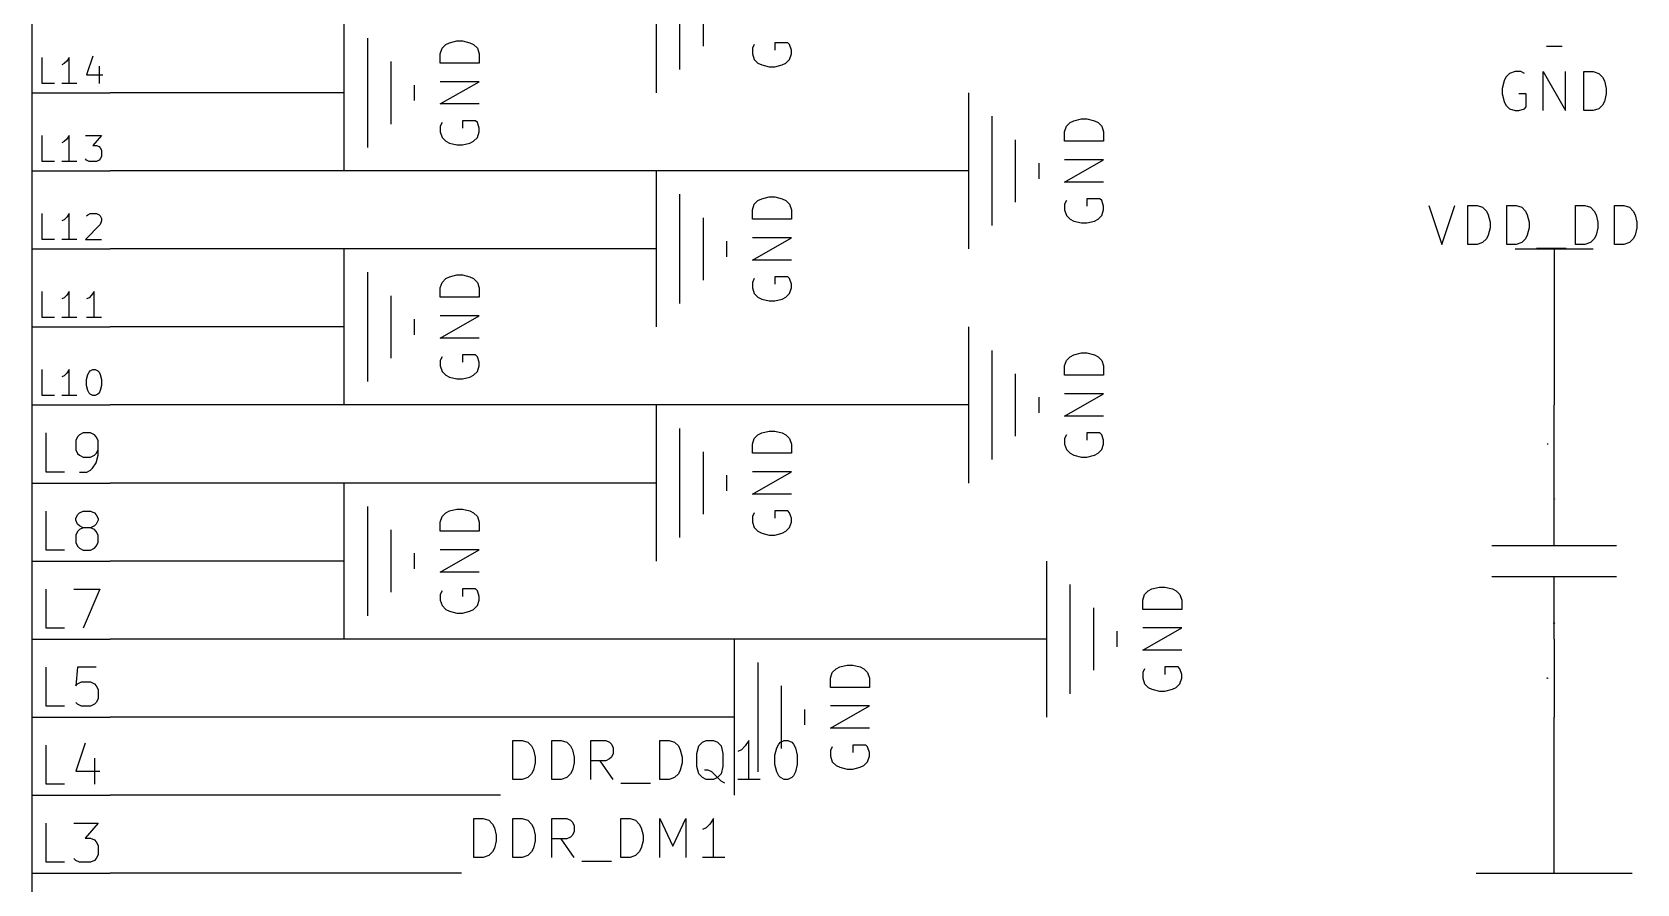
# Model space of a CAD drawing. Header units: millimetres. Extents: x 6 to 290, y -200 to -4.
# Drawn here: x 185.4 to 237.6, y -60 to -32.3 of the extents above; entities that cross this region are included whole.
import ezdxf

# ---------------------------------------------------------------- set-up
doc = ezdxf.new("R2010")
doc.units = ezdxf.units.MM
for name, color, linetype in [('GREENSIXTYFIVE', 129, 'CONTINUOUS'), ('LIGHTGREEN', 92, 'CONTINUOUS'), ('LIGHTRED', 12, 'CONTINUOUS'), ('RED', 14, 'CONTINUOUS'), ('REDSIX', 19, 'CONTINUOUS')]:
    doc.layers.add(name, color=color, linetype=linetype)

msp = doc.modelspace()

# ---------------------------------------------------------------- linework, layer by layer
at = {"layer": 'GREENSIXTYFIVE', "linetype": 'CONTINUOUS'}
for p, q in [((198.6992, -33.0198), (198.7597, -32.8384)), ((198.6992, -33.0198), (198.7597, -32.8384)), ((198.7597, -32.8384), (198.8807, -32.7174)), ((198.7597, -32.8384), (198.8807, -32.7174)), ((198.8807, -32.7174), (199.0016, -32.6569)), ((198.8807, -32.7174), (199.0016, -32.6569)), ((199.0016, -32.6569), (199.2435, -32.5965)), ((199.0016, -32.6569), (199.2435, -32.5965)), ((199.2435, -32.5965), (199.4249, -32.5965)), ((199.2435, -32.5965), (199.4249, -32.5965)), ((199.4249, -32.5965), (199.6668, -32.6569)), ((199.4249, -32.5965), (199.6668, -32.6569)), ((199.6668, -32.6569), (199.7878, -32.7174)), ((199.6668, -32.6569), (199.7878, -32.7174)), ((199.7878, -32.7174), (199.9088, -32.8384)), ((199.7878, -32.7174), (199.9088, -32.8384)), ((199.9088, -32.8384), (199.9692, -33.0198)), ((199.9088, -32.8384), (199.9692, -33.0198)), ((208.9197, -32.7174), (208.8592, -32.8384)), ((208.8592, -32.8384), (208.8592, -33.0198)), ((210.0083, -32.657), (209.5849, -32.657)), ((209.5849, -32.657), (209.5849, -32.8989)), ((210.0688, -32.7174), (210.0083, -32.657)), ((210.1292, -32.8989), (210.0688, -32.7174)), ((210.1292, -33.0198), (210.1292, -32.8989)), ((198.6992, -33.3222), (198.6992, -33.0198)), ((198.6992, -33.3222), (198.6992, -33.0198)), ((199.9692, -33.3222), (198.6992, -33.3222)), ((199.9692, -33.3222), (198.6992, -33.3222)), ((199.9692, -33.0198), (199.9692, -33.3222)), ((199.9692, -33.0198), (199.9692, -33.3222)), ((208.8592, -33.0198), (208.9197, -33.2012)), ((208.9197, -33.2012), (209.0407, -33.3222)), ((209.0407, -33.3222), (209.1616, -33.3827)), ((209.1616, -33.3827), (209.4035, -33.4431)), ((209.5849, -33.4431), (209.8268, -33.3827)), ((209.8268, -33.3827), (209.9478, -33.3222)), ((209.9478, -33.3222), (210.0688, -33.2012)), ((210.0688, -33.2012), (210.1292, -33.0198)), ((198.6992, -34.6527), (199.9692, -33.927)), ((199.9692, -33.927), (198.6992, -33.927)), ((198.6992, -34.6527), (199.9692, -33.927)), ((199.9692, -33.927), (198.6992, -33.927)), ((209.4035, -33.4431), (209.5849, -33.4431)), ((233.3171, -33.9016), (233.2567, -34.1435)), ((233.3171, -33.9016), (233.2567, -34.1435)), ((233.3776, -33.7807), (233.3171, -33.9016)), ((233.3776, -33.7807), (233.3171, -33.9016)), ((233.4986, -33.6597), (233.3776, -33.7807)), ((233.4986, -33.6597), (233.3776, -33.7807)), ((233.68, -33.5992), (233.4986, -33.6597)), ((233.68, -33.5992), (233.4986, -33.6597)), ((233.8614, -33.5992), (233.68, -33.5992)), ((233.8614, -33.5992), (233.68, -33.5992)), ((233.9824, -33.6597), (233.8614, -33.5992)), ((233.9824, -33.6597), (233.8614, -33.5992)), ((234.5871, -34.8692), (234.5871, -33.5992)), ((234.5871, -33.5992), (235.3128, -34.8692)), ((234.5871, -34.8692), (234.5871, -33.5992)), ((234.5871, -33.5992), (235.3128, -34.8692)), ((235.3128, -34.8692), (235.3128, -33.5992)), ((235.3128, -34.8692), (235.3128, -33.5992)), ((235.9176, -34.8692), (235.9176, -33.5992)), ((235.9176, -33.5992), (236.22, -33.5992)), ((235.9176, -34.8692), (235.9176, -33.5992)), ((235.9176, -33.5992), (236.22, -33.5992)), ((236.22, -33.5992), (236.4014, -33.6597)), ((236.22, -33.5992), (236.4014, -33.6597)), ((236.4014, -33.6597), (236.5224, -33.7807)), ((236.4014, -33.6597), (236.5224, -33.7807)), ((236.5224, -33.7807), (236.5829, -33.9016)), ((236.5224, -33.7807), (236.5829, -33.9016)), ((236.5829, -33.9016), (236.6433, -34.1435)), ((236.5829, -33.9016), (236.6433, -34.1435)), ((233.2567, -34.1435), (233.2567, -34.3249)), ((233.2567, -34.1435), (233.2567, -34.3249)), ((233.2567, -34.3249), (233.3171, -34.5668)), ((233.2567, -34.3249), (233.3171, -34.5668)), ((234.0428, -34.3249), (233.8009, -34.3249)), ((234.0428, -34.3249), (233.8009, -34.3249)), ((234.0428, -34.7483), (234.0428, -34.3249)), ((234.0428, -34.7483), (234.0428, -34.3249)), ((236.6433, -34.3249), (236.5829, -34.5668)), ((236.6433, -34.3249), (236.5829, -34.5668)), ((236.6433, -34.1435), (236.6433, -34.3249)), ((236.6433, -34.1435), (236.6433, -34.3249)), ((199.9692, -34.6527), (198.6992, -34.6527)), ((199.9692, -34.6527), (198.6992, -34.6527)), ((233.3171, -34.5668), (233.3776, -34.6878)), ((233.3171, -34.5668), (233.3776, -34.6878)), ((233.3776, -34.6878), (233.4986, -34.8088)), ((233.3776, -34.6878), (233.4986, -34.8088)), ((233.4986, -34.8088), (233.68, -34.8692)), ((233.4986, -34.8088), (233.68, -34.8692)), ((233.68, -34.8692), (233.8009, -34.8692)), ((233.68, -34.8692), (233.8009, -34.8692)), ((233.8009, -34.8692), (233.9824, -34.8088)), ((233.8009, -34.8692), (233.9824, -34.8088)), ((233.9824, -34.8088), (234.0428, -34.7483)), ((233.9824, -34.8088), (234.0428, -34.7483)), ((236.22, -34.8692), (235.9176, -34.8692)), ((236.22, -34.8692), (235.9176, -34.8692)), ((236.4014, -34.8088), (236.22, -34.8692)), ((236.4014, -34.8088), (236.22, -34.8692)), ((236.5224, -34.6878), (236.4014, -34.8088)), ((236.5224, -34.6878), (236.4014, -34.8088)), ((236.5829, -34.5668), (236.5224, -34.6878)), ((236.5829, -34.5668), (236.5224, -34.6878)), ((198.7597, -35.2574), (198.6992, -35.3784)), ((198.7597, -35.2574), (198.6992, -35.3784)), ((198.6992, -35.3784), (198.6992, -35.5598)), ((198.6992, -35.3784), (198.6992, -35.5598)), ((199.8483, -35.197), (199.4249, -35.197)), ((199.4249, -35.197), (199.4249, -35.4389)), ((199.8483, -35.197), (199.4249, -35.197)), ((199.4249, -35.197), (199.4249, -35.4389)), ((199.9088, -35.2574), (199.8483, -35.197)), ((199.9088, -35.2574), (199.8483, -35.197)), ((199.9692, -35.4389), (199.9088, -35.2574)), ((199.9692, -35.4389), (199.9088, -35.2574)), ((199.9692, -35.5598), (199.9692, -35.4389)), ((199.9692, -35.5598), (199.9692, -35.4389)), ((219.0192, -35.5598), (219.0797, -35.3784)), ((219.0797, -35.3784), (219.2007, -35.2574)), ((219.2007, -35.2574), (219.3216, -35.1969)), ((219.3216, -35.1969), (219.5635, -35.1365)), ((219.5635, -35.1365), (219.7449, -35.1365)), ((219.7449, -35.1365), (219.9868, -35.1969)), ((219.9868, -35.1969), (220.1078, -35.2574)), ((220.1078, -35.2574), (220.2288, -35.3784)), ((220.2288, -35.3784), (220.2892, -35.5598)), ((198.6992, -35.5598), (198.7597, -35.7412)), ((198.6992, -35.5598), (198.7597, -35.7412)), ((198.7597, -35.7412), (198.8807, -35.8622)), ((198.7597, -35.7412), (198.8807, -35.8622)), ((198.8807, -35.8622), (199.0016, -35.9227)), ((198.8807, -35.8622), (199.0016, -35.9227)), ((199.0016, -35.9227), (199.2435, -35.9831)), ((199.0016, -35.9227), (199.2435, -35.9831)), ((199.2435, -35.9831), (199.4249, -35.9831)), ((199.2435, -35.9831), (199.4249, -35.9831)), ((199.4249, -35.9831), (199.6668, -35.9227)), ((199.4249, -35.9831), (199.6668, -35.9227)), ((199.6668, -35.9227), (199.7878, -35.8622)), ((199.6668, -35.9227), (199.7878, -35.8622)), ((199.7878, -35.8622), (199.9088, -35.7412)), ((199.7878, -35.8622), (199.9088, -35.7412)), ((199.9088, -35.7412), (199.9692, -35.5598)), ((199.9088, -35.7412), (199.9692, -35.5598)), ((219.0192, -35.8622), (219.0192, -35.5598)), ((220.2892, -35.8622), (219.0192, -35.8622)), ((220.2892, -35.5598), (220.2892, -35.8622)), ((219.0192, -37.1927), (220.2892, -36.467)), ((220.2892, -36.467), (219.0192, -36.467)), ((220.2892, -37.1927), (219.0192, -37.1927)), ((208.8592, -38.0998), (208.9197, -37.9184)), ((208.8592, -38.4022), (208.8592, -38.0998)), ((208.9197, -37.9184), (209.0407, -37.7974)), ((209.0407, -37.7974), (209.1616, -37.7369)), ((209.1616, -37.7369), (209.4035, -37.6765)), ((209.4035, -37.6765), (209.5849, -37.6765)), ((209.5849, -37.6765), (209.8268, -37.7369)), ((209.8268, -37.7369), (209.9478, -37.7974)), ((209.9478, -37.7974), (210.0688, -37.9184)), ((210.0688, -37.9184), (210.1292, -38.0998)), ((210.1292, -38.0998), (210.1292, -38.4022)), ((219.0797, -37.7974), (219.0192, -37.9184)), ((219.0192, -37.9184), (219.0192, -38.0998)), ((219.0192, -38.0998), (219.0797, -38.2812)), ((220.1683, -37.737), (219.7449, -37.737)), ((219.7449, -37.737), (219.7449, -37.9789)), ((220.2288, -37.7974), (220.1683, -37.737)), ((220.2892, -37.9789), (220.2288, -37.7974)), ((220.2288, -38.2812), (220.2892, -38.0998)), ((220.2892, -38.0998), (220.2892, -37.9789)), ((230.8678, -37.9544), (231.2911, -39.2244)), ((231.2911, -39.2244), (231.7145, -37.9544)), ((232.1378, -39.2244), (232.1378, -37.9544)), ((232.1378, -37.9544), (232.4402, -37.9544)), ((232.4402, -37.9544), (232.6216, -38.0149)), ((232.6216, -38.0149), (232.7426, -38.1359)), ((233.4078, -39.2244), (233.4078, -37.9544)), ((233.4078, -37.9544), (233.7102, -37.9544)), ((233.7102, -37.9544), (233.8916, -38.0149)), ((233.8916, -38.0149), (234.0126, -38.1359)), ((235.6454, -39.2244), (235.6454, -37.9544)), ((235.6454, -37.9544), (235.9478, -37.9544)), ((235.9478, -37.9544), (236.1292, -38.0149)), ((236.1292, -38.0149), (236.2502, -38.1359)), ((236.9154, -39.2244), (236.9154, -37.9544)), ((236.9154, -37.9544), (237.2178, -37.9544)), ((237.2178, -37.9544), (237.3992, -38.0149)), ((237.3992, -38.0149), (237.5202, -38.1359)), ((210.1292, -38.4022), (208.8592, -38.4022)), ((219.0797, -38.2812), (219.2007, -38.4022)), ((219.2007, -38.4022), (219.3216, -38.4627)), ((219.3216, -38.4627), (219.5635, -38.5231)), ((219.5635, -38.5231), (219.7449, -38.5231)), ((219.7449, -38.5231), (219.9868, -38.4627)), ((219.9868, -38.4627), (220.1078, -38.4022)), ((220.1078, -38.4022), (220.2288, -38.2812)), ((232.7426, -38.1359), (232.8031, -38.2568)), ((232.8031, -38.2568), (232.8635, -38.4987)), ((232.8635, -38.4987), (232.8635, -38.6801)), ((234.0126, -38.1359), (234.0731, -38.2568)), ((234.0731, -38.2568), (234.1335, -38.4987)), ((234.1335, -38.4987), (234.1335, -38.6801)), ((236.2502, -38.1359), (236.3107, -38.2568)), ((236.3107, -38.2568), (236.3711, -38.4987)), ((236.3711, -38.4987), (236.3711, -38.6801)), ((237.5202, -38.1359), (237.5807, -38.2568)), ((237.5807, -38.2568), (237.6411, -38.4987)), ((237.6411, -38.4987), (237.6411, -38.6801)), ((208.8592, -39.7327), (210.1292, -39.007)), ((210.1292, -39.007), (208.8592, -39.007)), ((232.6216, -39.164), (232.4402, -39.2244)), ((232.7426, -39.043), (232.6216, -39.164)), ((232.8031, -38.922), (232.7426, -39.043)), ((232.8635, -38.6801), (232.8031, -38.922)), ((233.8916, -39.164), (233.7102, -39.2244)), ((234.0126, -39.043), (233.8916, -39.164)), ((234.0731, -38.922), (234.0126, -39.043)), ((234.1335, -38.6801), (234.0731, -38.922)), ((236.1292, -39.164), (235.9478, -39.2244)), ((236.2502, -39.043), (236.1292, -39.164)), ((236.3107, -38.922), (236.2502, -39.043)), ((236.3711, -38.6801), (236.3107, -38.922)), ((237.3992, -39.164), (237.2178, -39.2244)), ((237.5202, -39.043), (237.3992, -39.164)), ((237.5807, -38.922), (237.5202, -39.043)), ((237.6411, -38.6801), (237.5807, -38.922)), ((232.4402, -39.2244), (232.1378, -39.2244)), ((233.7102, -39.2244), (233.4078, -39.2244)), ((234.3755, -39.3454), (235.3431, -39.3454)), ((235.9478, -39.2244), (235.6454, -39.2244)), ((237.2178, -39.2244), (236.9154, -39.2244)), ((210.1292, -39.7327), (208.8592, -39.7327)), ((198.6992, -40.6398), (198.7597, -40.4584)), ((198.6992, -40.9422), (198.6992, -40.6398)), ((198.7597, -40.4584), (198.8807, -40.3374)), ((198.8807, -40.3374), (199.0016, -40.2769)), ((199.0016, -40.2769), (199.2435, -40.2165)), ((199.2435, -40.2165), (199.4249, -40.2165)), ((199.4249, -40.2165), (199.6668, -40.2769)), ((199.6668, -40.2769), (199.7878, -40.3374)), ((199.7878, -40.3374), (199.9088, -40.4584)), ((199.9088, -40.4584), (199.9692, -40.6398)), ((199.9692, -40.6398), (199.9692, -40.9422)), ((208.9197, -40.3374), (208.8592, -40.4584)), ((208.8592, -40.4584), (208.8592, -40.6398)), ((208.8592, -40.6398), (208.9197, -40.8212)), ((210.0083, -40.277), (209.5849, -40.277)), ((209.5849, -40.277), (209.5849, -40.5189)), ((210.0688, -40.3374), (210.0083, -40.277)), ((210.1292, -40.5189), (210.0688, -40.3374)), ((210.0688, -40.8212), (210.1292, -40.6398)), ((210.1292, -40.6398), (210.1292, -40.5189)), ((199.9692, -40.9422), (198.6992, -40.9422)), ((208.9197, -40.8212), (209.0407, -40.9422)), ((209.0407, -40.9422), (209.1616, -41.0027)), ((209.1616, -41.0027), (209.4035, -41.0631)), ((209.4035, -41.0631), (209.5849, -41.0631)), ((209.5849, -41.0631), (209.8268, -41.0027)), ((209.8268, -41.0027), (209.9478, -40.9422)), ((209.9478, -40.9422), (210.0688, -40.8212)), ((198.6992, -42.2727), (199.9692, -41.547)), ((199.9692, -41.547), (198.6992, -41.547)), ((199.9692, -42.2727), (198.6992, -42.2727)), ((199.8483, -42.817), (199.4249, -42.817)), ((199.4249, -42.817), (199.4249, -43.0589)), ((199.9088, -42.8774), (199.8483, -42.817)), ((219.2007, -42.8774), (219.3216, -42.8169)), ((219.3216, -42.8169), (219.5635, -42.7565)), ((219.5635, -42.7565), (219.7449, -42.7565)), ((219.7449, -42.7565), (219.9868, -42.8169)), ((219.9868, -42.8169), (220.1078, -42.8774)), ((198.7597, -42.8774), (198.6992, -42.9984)), ((198.6992, -42.9984), (198.6992, -43.1798)), ((198.6992, -43.1798), (198.7597, -43.3612)), ((199.9692, -43.0589), (199.9088, -42.8774)), ((199.9088, -43.3612), (199.9692, -43.1798)), ((199.9692, -43.1798), (199.9692, -43.0589)), ((219.0192, -43.1798), (219.0797, -42.9984)), ((219.0192, -43.4822), (219.0192, -43.1798)), ((219.0797, -42.9984), (219.2007, -42.8774)), ((220.1078, -42.8774), (220.2288, -42.9984)), ((220.2288, -42.9984), (220.2892, -43.1798)), ((220.2892, -43.1798), (220.2892, -43.4822)), ((198.7597, -43.3612), (198.8807, -43.4822)), ((198.8807, -43.4822), (199.0016, -43.5427)), ((199.0016, -43.5427), (199.2435, -43.6031)), ((199.2435, -43.6031), (199.4249, -43.6031)), ((199.4249, -43.6031), (199.6668, -43.5427)), ((199.6668, -43.5427), (199.7878, -43.4822)), ((199.7878, -43.4822), (199.9088, -43.3612)), ((220.2892, -43.4822), (219.0192, -43.4822)), ((219.0192, -44.8127), (220.2892, -44.087)), ((220.2892, -44.087), (219.0192, -44.087)), ((220.2892, -44.8127), (219.0192, -44.8127)), ((208.9197, -45.5384), (209.0407, -45.4174)), ((209.0407, -45.4174), (209.1616, -45.3569)), ((209.1616, -45.3569), (209.4035, -45.2965)), ((209.4035, -45.2965), (209.5849, -45.2965)), ((209.5849, -45.2965), (209.8268, -45.3569)), ((209.8268, -45.3569), (209.9478, -45.4174)), ((209.9478, -45.4174), (210.0688, -45.5384)), ((219.0797, -45.4174), (219.0192, -45.5384)), ((220.1683, -45.357), (219.7449, -45.357)), ((219.7449, -45.357), (219.7449, -45.5989)), ((220.2288, -45.4174), (220.1683, -45.357)), ((220.2892, -45.5989), (220.2288, -45.4174)), ((208.8592, -45.7198), (208.9197, -45.5384)), ((208.8592, -46.0222), (208.8592, -45.7198)), ((210.0688, -45.5384), (210.1292, -45.7198)), ((210.1292, -45.7198), (210.1292, -46.0222)), ((219.0192, -45.5384), (219.0192, -45.7198)), ((219.0192, -45.7198), (219.0797, -45.9012)), ((219.0797, -45.9012), (219.2007, -46.0222)), ((220.1078, -46.0222), (220.2288, -45.9012)), ((220.2288, -45.9012), (220.2892, -45.7198)), ((220.2892, -45.7198), (220.2892, -45.5989)), ((210.1292, -46.0222), (208.8592, -46.0222)), ((219.2007, -46.0222), (219.3216, -46.0827)), ((219.3216, -46.0827), (219.5635, -46.1431)), ((219.5635, -46.1431), (219.7449, -46.1431)), ((219.7449, -46.1431), (219.9868, -46.0827)), ((219.9868, -46.0827), (220.1078, -46.0222)), ((208.8592, -47.3527), (210.1292, -46.627)), ((210.1292, -46.627), (208.8592, -46.627)), ((210.1292, -47.3527), (208.8592, -47.3527)), ((234.9618, -47.5101), (234.9364, -47.5101)), ((234.9364, -47.5101), (234.94, -47.5125)), ((234.9618, -47.5101), (234.9364, -47.5101)), ((234.9364, -47.5101), (234.94, -47.5125)), ((234.94, -47.5125), (234.9424, -47.5149)), ((234.94, -47.5125), (234.9424, -47.5149)), ((234.9424, -47.5149), (234.9436, -47.5173)), ((234.9424, -47.5149), (234.9436, -47.5173)), ((234.9618, -47.5028), (234.9618, -47.5173)), ((234.9618, -47.5028), (234.9618, -47.5173)), ((198.7597, -48.0784), (198.8807, -47.9574)), ((198.8807, -47.9574), (199.0016, -47.8969)), ((199.0016, -47.8969), (199.2435, -47.8365)), ((199.2435, -47.8365), (199.4249, -47.8365)), ((199.4249, -47.8365), (199.6668, -47.8969)), ((199.6668, -47.8969), (199.7878, -47.9574)), ((199.7878, -47.9574), (199.9088, -48.0784)), ((208.9197, -47.9574), (208.8592, -48.0784)), ((210.0083, -47.897), (209.5849, -47.897)), ((209.5849, -47.897), (209.5849, -48.1389)), ((210.0688, -47.9574), (210.0083, -47.897)), ((210.1292, -48.1389), (210.0688, -47.9574)), ((198.6992, -48.2598), (198.7597, -48.0784)), ((198.6992, -48.5622), (198.6992, -48.2598)), ((199.9692, -48.5622), (198.6992, -48.5622)), ((199.9088, -48.0784), (199.9692, -48.2598)), ((199.9692, -48.2598), (199.9692, -48.5622)), ((208.8592, -48.0784), (208.8592, -48.2598)), ((208.8592, -48.2598), (208.9197, -48.4412)), ((208.9197, -48.4412), (209.0407, -48.5622)), ((209.0407, -48.5622), (209.1616, -48.6227)), ((209.8268, -48.6227), (209.9478, -48.5622)), ((209.9478, -48.5622), (210.0688, -48.4412)), ((210.0688, -48.4412), (210.1292, -48.2598)), ((210.1292, -48.2598), (210.1292, -48.1389)), ((209.1616, -48.6227), (209.4035, -48.6831)), ((209.4035, -48.6831), (209.5849, -48.6831)), ((209.5849, -48.6831), (209.8268, -48.6227)), ((198.6992, -49.8927), (199.9692, -49.167)), ((199.9692, -49.167), (198.6992, -49.167)), ((199.9692, -49.8927), (198.6992, -49.8927)), ((198.7597, -50.4974), (198.6992, -50.6184)), ((198.6992, -50.6184), (198.6992, -50.7998)), ((199.8483, -50.437), (199.4249, -50.437)), ((199.4249, -50.437), (199.4249, -50.6789)), ((199.9088, -50.4974), (199.8483, -50.437)), ((199.9692, -50.6789), (199.9088, -50.4974)), ((221.5592, -50.7998), (221.6197, -50.6184)), ((221.6197, -50.6184), (221.7407, -50.4974)), ((221.7407, -50.4974), (221.8616, -50.4369)), ((221.8616, -50.4369), (222.1035, -50.3765)), ((222.1035, -50.3765), (222.2849, -50.3765)), ((222.2849, -50.3765), (222.5268, -50.4369)), ((222.5268, -50.4369), (222.6478, -50.4974)), ((222.6478, -50.4974), (222.7688, -50.6184)), ((222.7688, -50.6184), (222.8292, -50.7998)), ((198.6992, -50.7998), (198.7597, -50.9812)), ((198.7597, -50.9812), (198.8807, -51.1022)), ((198.8807, -51.1022), (199.0016, -51.1627)), ((199.0016, -51.1627), (199.2435, -51.2231)), ((199.4249, -51.2231), (199.6668, -51.1627)), ((199.6668, -51.1627), (199.7878, -51.1022)), ((199.7878, -51.1022), (199.9088, -50.9812)), ((199.9088, -50.9812), (199.9692, -50.7998)), ((199.9692, -50.7998), (199.9692, -50.6789)), ((221.5592, -51.1022), (221.5592, -50.7998)), ((222.8292, -51.1022), (221.5592, -51.1022)), ((222.8292, -50.7998), (222.8292, -51.1022)), ((199.2435, -51.2231), (199.4249, -51.2231)), ((234.9364, -51.5474), (234.9376, -51.545)), ((234.9364, -51.5474), (234.9376, -51.545)), ((234.9364, -51.5535), (234.9364, -51.5474)), ((234.9364, -51.5535), (234.9364, -51.5474)), ((234.9376, -51.5559), (234.9364, -51.5535)), ((234.9376, -51.5559), (234.9364, -51.5535)), ((234.9376, -51.545), (234.9388, -51.5438)), ((234.9376, -51.545), (234.9388, -51.5438)), ((234.9388, -51.5571), (234.9376, -51.5559)), ((234.9388, -51.5571), (234.9376, -51.5559)), ((234.9388, -51.5438), (234.9412, -51.5426)), ((234.9388, -51.5438), (234.9412, -51.5426)), ((234.9412, -51.5426), (234.9436, -51.5426)), ((234.9412, -51.5426), (234.9436, -51.5426)), ((234.9436, -51.5426), (234.9472, -51.5438)), ((234.9436, -51.5426), (234.9472, -51.5438)), ((234.9472, -51.5438), (234.9618, -51.5583)), ((234.9472, -51.5438), (234.9618, -51.5583)), ((234.9618, -51.5583), (234.9618, -51.5426)), ((234.9618, -51.5583), (234.9618, -51.5426)), ((221.5592, -52.4327), (222.8292, -51.707)), ((222.8292, -51.707), (221.5592, -51.707)), ((222.8292, -52.4327), (221.5592, -52.4327)), ((211.3992, -53.3398), (211.4597, -53.1584)), ((211.4597, -53.1584), (211.5807, -53.0374)), ((211.5807, -53.0374), (211.7016, -52.9769)), ((211.7016, -52.9769), (211.9435, -52.9165)), ((211.9435, -52.9165), (212.1249, -52.9165)), ((212.1249, -52.9165), (212.3668, -52.9769)), ((212.3668, -52.9769), (212.4878, -53.0374)), ((212.4878, -53.0374), (212.6088, -53.1584)), ((212.6088, -53.1584), (212.6692, -53.3398)), ((221.6197, -53.0374), (221.5592, -53.1584)), ((221.5592, -53.1584), (221.5592, -53.3398)), ((222.7083, -52.977), (222.2849, -52.977)), ((222.2849, -52.977), (222.2849, -53.2189)), ((222.7688, -53.0374), (222.7083, -52.977)), ((222.8292, -53.2189), (222.7688, -53.0374)), ((222.8292, -53.3398), (222.8292, -53.2189)), ((211.3992, -53.6422), (211.3992, -53.3398)), ((212.6692, -53.6422), (211.3992, -53.6422)), ((212.6692, -53.3398), (212.6692, -53.6422)), ((221.5592, -53.3398), (221.6197, -53.5212)), ((221.6197, -53.5212), (221.7407, -53.6422)), ((221.7407, -53.6422), (221.8616, -53.7027)), ((221.8616, -53.7027), (222.1035, -53.7631)), ((222.1035, -53.7631), (222.2849, -53.7631)), ((222.2849, -53.7631), (222.5268, -53.7027)), ((222.5268, -53.7027), (222.6478, -53.6422)), ((222.6478, -53.6422), (222.7688, -53.5212)), ((222.7688, -53.5212), (222.8292, -53.3398)), ((211.3992, -54.9727), (212.6692, -54.247)), ((212.6692, -54.247), (211.3992, -54.247)), ((212.6692, -54.9727), (211.3992, -54.9727)), ((211.4597, -55.5774), (211.3992, -55.6984)), ((211.3992, -55.6984), (211.3992, -55.8798)), ((212.5483, -55.517), (212.1249, -55.517)), ((212.1249, -55.517), (212.1249, -55.7589)), ((212.6088, -55.5774), (212.5483, -55.517)), ((212.6692, -55.7589), (212.6088, -55.5774)), ((212.6692, -55.8798), (212.6692, -55.7589)), ((211.3992, -55.8798), (211.4597, -56.0612)), ((211.4597, -56.0612), (211.5807, -56.1822)), ((211.5807, -56.1822), (211.7016, -56.2427)), ((211.7016, -56.2427), (211.9435, -56.3031)), ((211.9435, -56.3031), (212.1249, -56.3031)), ((212.1249, -56.3031), (212.3668, -56.2427)), ((212.3668, -56.2427), (212.4878, -56.1822)), ((212.4878, -56.1822), (212.6088, -56.0612)), ((212.6088, -56.0612), (212.6692, -55.8798))]:
    msp.add_line(p, q, dxfattribs=at)
at = {"layer": 'LIGHTGREEN', "linetype": 'CONTINUOUS'}
for p, q in [((193.04, -34.29), (187.96, -34.29)), ((213.36, -36.83), (187.96, -36.83)), ((203.2, -39.37), (187.96, -39.37)), ((193.04, -41.91), (187.96, -41.91)), ((234.95, -41.91), (234.95, -44.45)), ((213.36, -44.45), (187.96, -44.45)), ((203.2, -46.99), (187.96, -46.99)), ((193.04, -49.53), (187.96, -49.53)), ((215.9, -52.07), (187.96, -52.07)), ((205.74, -54.61), (187.96, -54.61)), ((234.95, -57.15), (234.95, -54.61)), ((200.66, -57.15), (187.96, -57.15)), ((199.39, -59.69), (187.96, -59.69))]:
    msp.add_line(p, q, dxfattribs=at)
at = {"layer": 'LIGHTRED', "linetype": 'CONTINUOUS'}
for p, q in [((185.7426, -33.9832), (185.7426, -33.1366)), ((186.4682, -33.3381), (186.3876, -33.3785)), ((186.5489, -33.2575), (186.4682, -33.3381)), ((186.6295, -33.1366), (186.5489, -33.2575)), ((186.6295, -33.9832), (186.6295, -33.1366)), ((187.3955, -33.0963), (187.1939, -33.701)), ((187.5971, -33.4188), (187.5971, -33.9832)), ((187.1939, -33.701), (187.718, -33.701)), ((186.1458, -33.9832), (185.7426, -33.9832)), ((186.8714, -33.9832), (186.3876, -33.9832)), ((185.7426, -36.5232), (185.7426, -35.6766)), ((186.4682, -35.8781), (186.3876, -35.9185)), ((186.5489, -35.7975), (186.4682, -35.8781)), ((186.6295, -35.6766), (186.5489, -35.7975)), ((186.6295, -36.5232), (186.6295, -35.6766)), ((187.1536, -35.6766), (187.6777, -35.6766)), ((187.6777, -35.6766), (187.3955, -35.9991)), ((187.3955, -35.9991), (187.5164, -35.9991)), ((187.5164, -35.9991), (187.5971, -36.0394)), ((186.1458, -36.5232), (185.7426, -36.5232)), ((186.8714, -36.5232), (186.3876, -36.5232)), ((187.1939, -36.4829), (187.1536, -36.4425)), ((187.2745, -36.5232), (187.1939, -36.4829)), ((187.5164, -36.5232), (187.2745, -36.5232)), ((187.5971, -36.4829), (187.5164, -36.5232)), ((187.5971, -36.0394), (187.6374, -36.0797)), ((187.6374, -36.4425), (187.5971, -36.4829)), ((187.6374, -36.0797), (187.6777, -36.1603)), ((187.6777, -36.3619), (187.6374, -36.4425)), ((187.6777, -36.1603), (187.6777, -36.3619)), ((185.7426, -39.0632), (185.7426, -38.2166)), ((186.4682, -38.4181), (186.3876, -38.4585)), ((186.5489, -38.3375), (186.4682, -38.4181)), ((186.6295, -38.2166), (186.5489, -38.3375)), ((186.6295, -39.0632), (186.6295, -38.2166)), ((187.6374, -38.5794), (187.1536, -39.0632)), ((187.1939, -38.2972), (187.2342, -38.2569)), ((187.2342, -38.2569), (187.3149, -38.2166)), ((187.3149, -38.2166), (187.5164, -38.2166)), ((187.5164, -38.2166), (187.5971, -38.2569)), ((187.5971, -38.2569), (187.6374, -38.2972)), ((187.6374, -38.2972), (187.6777, -38.3778)), ((187.6777, -38.4585), (187.6374, -38.5794)), ((187.6777, -38.3778), (187.6777, -38.4585)), ((186.1458, -39.0632), (185.7426, -39.0632)), ((186.8714, -39.0632), (186.3876, -39.0632)), ((187.1536, -39.0632), (187.6777, -39.0632)), ((185.7426, -41.6032), (185.7426, -40.7566)), ((186.4682, -40.9581), (186.3876, -40.9985)), ((186.5489, -40.8775), (186.4682, -40.9581)), ((186.6295, -40.7566), (186.5489, -40.8775)), ((186.6295, -41.6032), (186.6295, -40.7566)), ((187.2745, -40.9581), (187.1939, -40.9985)), ((187.3552, -40.8775), (187.2745, -40.9581)), ((187.4358, -40.7566), (187.3552, -40.8775)), ((187.4358, -41.6032), (187.4358, -40.7566)), ((186.1458, -41.6032), (185.7426, -41.6032)), ((186.8714, -41.6032), (186.3876, -41.6032)), ((187.6777, -41.6032), (187.1939, -41.6032)), ((185.7426, -44.1432), (185.7426, -43.2966)), ((186.6295, -43.2966), (186.5489, -43.4175)), ((186.6295, -44.1432), (186.6295, -43.2966)), ((187.2745, -43.3772), (187.3149, -43.3369)), ((187.3149, -43.3369), (187.3955, -43.2966)), ((187.3955, -43.2966), (187.4761, -43.2966)), ((187.4761, -43.2966), (187.5567, -43.3369)), ((187.5567, -43.3369), (187.5971, -43.3772)), ((186.4682, -43.4981), (186.3876, -43.5385)), ((186.5489, -43.4175), (186.4682, -43.4981)), ((187.1939, -43.6191), (187.2342, -43.4578)), ((187.1939, -43.8207), (187.1939, -43.6191)), ((187.2342, -43.9819), (187.1939, -43.8207)), ((187.2342, -43.4578), (187.2745, -43.3772)), ((187.5971, -43.3772), (187.6374, -43.4578)), ((187.6374, -43.4578), (187.6777, -43.6191)), ((187.6777, -43.8207), (187.6374, -43.9819)), ((187.6777, -43.6191), (187.6777, -43.8207)), ((186.1458, -44.1432), (185.7426, -44.1432)), ((186.8714, -44.1432), (186.3876, -44.1432)), ((187.2745, -44.0625), (187.2342, -43.9819)), ((187.3149, -44.1029), (187.2745, -44.0625)), ((187.3955, -44.1432), (187.3149, -44.1029)), ((187.4761, -44.1432), (187.3955, -44.1432)), ((187.5567, -44.1029), (187.4761, -44.1432)), ((187.5971, -44.0625), (187.5567, -44.1029)), ((187.6374, -43.9819), (187.5971, -44.0625)), ((185.8735, -46.6313), (185.8735, -45.3613)), ((186.9621, -45.4218), (186.9016, -45.4823)), ((187.0831, -45.3613), (186.9621, -45.4218)), ((187.325, -45.3613), (187.0831, -45.3613)), ((187.4459, -45.4218), (187.325, -45.3613)), ((187.5064, -45.4823), (187.4459, -45.4218)), ((186.9016, -45.4823), (186.8412, -45.6032)), ((186.8412, -45.6032), (186.8412, -45.9056)), ((186.8412, -45.9056), (186.9016, -46.0266)), ((187.5669, -45.6032), (187.5064, -45.4823)), ((187.5064, -46.0266), (187.5669, -45.9056)), ((187.5669, -46.087), (187.5669, -45.6032)), ((234.7437, -45.72), (234.7183, -45.72)), ((234.7183, -45.72), (234.7219, -45.7224)), ((234.7437, -45.72), (234.7183, -45.72)), ((234.7183, -45.72), (234.7219, -45.7224)), ((234.7219, -45.7224), (234.7243, -45.7248)), ((234.7219, -45.7224), (234.7243, -45.7248)), ((234.7243, -45.7248), (234.7255, -45.7272)), ((234.7243, -45.7248), (234.7255, -45.7272)), ((234.7437, -45.7127), (234.7437, -45.7272)), ((234.7437, -45.7127), (234.7437, -45.7272)), ((186.9016, -46.0266), (186.9621, -46.087)), ((186.9621, -46.087), (187.0831, -46.1475)), ((187.0831, -46.1475), (187.325, -46.1475)), ((187.325, -46.1475), (187.4459, -46.087)), ((187.3854, -46.5104), (187.5064, -46.3289)), ((187.4459, -46.087), (187.5064, -46.0266)), ((187.5064, -46.3289), (187.5669, -46.087)), ((186.4783, -46.6313), (185.8735, -46.6313)), ((186.9621, -46.6313), (187.204, -46.6313)), ((187.204, -46.6313), (187.325, -46.5709)), ((187.325, -46.5709), (187.3854, -46.5104)), ((185.8735, -49.1713), (185.8735, -47.9013)), ((186.8412, -48.1432), (186.9016, -48.0223)), ((186.9016, -48.0223), (186.9621, -47.9618)), ((186.9621, -47.9618), (187.0831, -47.9013)), ((187.0831, -47.9013), (187.325, -47.9013)), ((187.325, -47.9013), (187.4459, -47.9618)), ((187.4459, -47.9618), (187.5064, -48.0223)), ((187.5064, -48.0223), (187.5669, -48.1432)), ((186.8412, -48.2037), (186.8412, -48.1432)), ((186.9016, -48.3247), (186.8412, -48.2037)), ((186.9621, -48.3851), (186.9016, -48.3247)), ((186.9621, -48.5061), (186.9016, -48.5666)), ((187.0831, -48.4456), (186.9621, -48.3851)), ((187.0831, -48.4456), (186.9621, -48.5061)), ((187.325, -48.4456), (187.0831, -48.4456)), ((187.4459, -48.3851), (187.325, -48.4456)), ((187.4459, -48.5061), (187.325, -48.4456)), ((187.5064, -48.3247), (187.4459, -48.3851)), ((187.5064, -48.5666), (187.4459, -48.5061)), ((187.5669, -48.2037), (187.5064, -48.3247)), ((187.5669, -48.1432), (187.5669, -48.2037)), ((186.9016, -48.5666), (186.8412, -48.6875)), ((186.8412, -48.6875), (186.8412, -48.9294)), ((186.8412, -48.9294), (186.9016, -49.0504)), ((186.9016, -49.0504), (186.9621, -49.1109)), ((187.4459, -49.1109), (187.5064, -49.0504)), ((187.5669, -48.6875), (187.5064, -48.5666)), ((187.5064, -49.0504), (187.5669, -48.9294)), ((187.5669, -48.9294), (187.5669, -48.6875)), ((186.4783, -49.1713), (185.8735, -49.1713)), ((186.9621, -49.1109), (187.0831, -49.1713)), ((187.0831, -49.1713), (187.325, -49.1713)), ((187.325, -49.1713), (187.4459, -49.1109)), ((185.8735, -51.7113), (185.8735, -50.4413)), ((186.7807, -50.4413), (187.6273, -50.4413)), ((187.6273, -50.4413), (187.0831, -51.7113)), ((186.4783, -51.7113), (185.8735, -51.7113)), ((185.8735, -54.2513), (185.8735, -52.9813)), ((186.9016, -52.9813), (186.8412, -53.5861)), ((187.5064, -52.9813), (186.9016, -52.9813)), ((186.8412, -53.5861), (186.9016, -53.5256)), ((186.9016, -53.5256), (187.0226, -53.4651)), ((187.0226, -53.4651), (187.325, -53.4651)), ((187.325, -53.4651), (187.4459, -53.5256)), ((187.4459, -53.5256), (187.5064, -53.5861)), ((187.5064, -53.5861), (187.5669, -53.707)), ((187.5669, -53.707), (187.5669, -54.0094)), ((234.7183, -53.3375), (234.7195, -53.3351)), ((234.7183, -53.3375), (234.7195, -53.3351)), ((234.7183, -53.3436), (234.7183, -53.3375)), ((234.7183, -53.3436), (234.7183, -53.3375)), ((234.7195, -53.346), (234.7183, -53.3436)), ((234.7195, -53.346), (234.7183, -53.3436)), ((234.7195, -53.3351), (234.7207, -53.3339)), ((234.7195, -53.3351), (234.7207, -53.3339)), ((234.7207, -53.3472), (234.7195, -53.346)), ((234.7207, -53.3472), (234.7195, -53.346)), ((234.7207, -53.3339), (234.7231, -53.3327)), ((234.7207, -53.3339), (234.7231, -53.3327)), ((234.7231, -53.3327), (234.7255, -53.3327)), ((234.7231, -53.3327), (234.7255, -53.3327)), ((234.7255, -53.3327), (234.7291, -53.3339)), ((234.7255, -53.3327), (234.7291, -53.3339)), ((234.7291, -53.3339), (234.7437, -53.3484)), ((234.7291, -53.3339), (234.7437, -53.3484)), ((234.7437, -53.3484), (234.7437, -53.3327)), ((234.7437, -53.3484), (234.7437, -53.3327)), ((186.4783, -54.2513), (185.8735, -54.2513)), ((186.9016, -54.1909), (186.8412, -54.1304)), ((187.0226, -54.2513), (186.9016, -54.1909)), ((187.325, -54.2513), (187.0226, -54.2513)), ((187.4459, -54.1909), (187.325, -54.2513)), ((187.5064, -54.1304), (187.4459, -54.1909)), ((187.5669, -54.0094), (187.5064, -54.1304)), ((185.8735, -56.7913), (185.8735, -55.5213)), ((187.1435, -55.4609), (186.8412, -56.368)), ((186.8412, -56.368), (187.6273, -56.368)), ((187.4459, -55.9447), (187.4459, -56.7913)), ((186.4783, -56.7913), (185.8735, -56.7913)), ((185.8735, -59.3313), (185.8735, -58.0613)), ((186.7807, -58.0613), (187.5669, -58.0613)), ((187.5669, -58.0613), (187.1435, -58.5451)), ((187.1435, -58.5451), (187.325, -58.5451)), ((187.325, -58.5451), (187.4459, -58.6056)), ((187.4459, -58.6056), (187.5064, -58.6661)), ((187.5064, -58.6661), (187.5669, -58.787)), ((187.5669, -58.787), (187.5669, -59.0894)), ((186.4783, -59.3313), (185.8735, -59.3313)), ((186.8412, -59.2709), (186.7807, -59.2104)), ((186.9621, -59.3313), (186.8412, -59.2709)), ((187.325, -59.3313), (186.9621, -59.3313)), ((187.4459, -59.2709), (187.325, -59.3313)), ((187.5064, -59.2104), (187.4459, -59.2709)), ((187.5669, -59.0894), (187.5064, -59.2104))]:
    msp.add_line(p, q, dxfattribs=at)
at = {"layer": 'RED', "linetype": 'CONTINUOUS'}
for p, q in [((185.42, -148.59), (185.42, -6.35)), ((205.74, -34.29), (205.74, -29.21)), ((206.502, -33.528), (206.502, -29.972)), ((207.264, -32.766), (207.264, -30.734)), ((195.58, -36.83), (195.58, -31.75)), ((196.342, -36.068), (196.342, -32.512)), ((234.696, -32.766), (235.204, -32.766)), ((197.104, -35.306), (197.104, -33.274)), ((185.42, -34.29), (187.96, -34.29)), ((195.58, -34.29), (193.04, -34.29)), ((195.58, -34.29), (193.04, -34.29)), ((197.866, -34.544), (197.866, -34.036)), ((215.9, -39.37), (215.9, -34.29)), ((216.662, -38.608), (216.662, -35.052)), ((217.424, -37.846), (217.424, -35.814)), ((185.42, -36.83), (187.96, -36.83)), ((205.74, -41.91), (205.74, -36.83)), ((215.9, -36.83), (213.36, -36.83)), ((218.186, -37.084), (218.186, -36.576)), ((206.502, -41.148), (206.502, -37.592)), ((207.264, -40.386), (207.264, -38.354)), ((208.026, -39.624), (208.026, -39.116)), ((185.42, -39.37), (187.96, -39.37)), ((195.58, -44.45), (195.58, -39.37)), ((205.74, -39.37), (203.2, -39.37)), ((233.68, -39.37), (236.22, -39.37)), ((234.95, -39.37), (234.95, -40.64)), ((196.342, -43.688), (196.342, -40.132)), ((234.95, -40.64), (234.95, -41.91)), ((197.104, -42.926), (197.104, -40.894)), ((197.866, -42.164), (197.866, -41.656)), ((185.42, -41.91), (187.96, -41.91)), ((195.58, -41.91), (193.04, -41.91)), ((215.9, -46.99), (215.9, -41.91)), ((216.662, -46.228), (216.662, -42.672)), ((217.424, -45.466), (217.424, -43.434)), ((218.186, -44.704), (218.186, -44.196)), ((185.42, -44.45), (187.96, -44.45)), ((205.74, -49.53), (205.74, -44.45)), ((215.9, -44.45), (213.36, -44.45)), ((234.95, -46.99), (234.95, -44.45)), ((234.95, -46.99), (234.95, -44.45)), ((206.502, -48.768), (206.502, -45.212)), ((207.264, -48.006), (207.264, -45.974)), ((185.42, -46.99), (187.96, -46.99)), ((195.58, -52.07), (195.58, -46.99)), ((205.74, -46.99), (203.2, -46.99)), ((208.026, -47.244), (208.026, -46.736)), ((234.95, -49.022), (234.95, -46.99)), ((196.342, -51.308), (196.342, -47.752)), ((197.104, -50.546), (197.104, -48.514)), ((232.918, -49.022), (236.982, -49.022)), ((185.42, -49.53), (187.96, -49.53)), ((195.58, -49.53), (193.04, -49.53)), ((197.866, -49.784), (197.866, -49.276)), ((218.44, -54.61), (218.44, -49.53)), ((236.982, -50.038), (232.918, -50.038)), ((234.95, -52.07), (234.95, -50.038)), ((219.202, -53.848), (219.202, -50.292)), ((219.964, -53.086), (219.964, -51.054)), ((185.42, -52.07), (187.96, -52.07)), ((208.28, -57.15), (208.28, -52.07)), ((218.44, -52.07), (215.9, -52.07)), ((220.726, -52.324), (220.726, -51.816)), ((234.95, -52.07), (234.95, -54.61)), ((234.95, -52.07), (234.95, -54.61)), ((209.042, -56.388), (209.042, -52.832)), ((209.804, -55.626), (209.804, -53.594)), ((185.42, -54.61), (187.96, -54.61)), ((208.28, -54.61), (205.74, -54.61)), ((210.566, -54.864), (210.566, -54.356)), ((185.42, -57.15), (187.96, -57.15)), ((234.95, -59.69), (234.95, -57.15)), ((185.42, -59.69), (187.96, -59.69)), ((232.41, -59.69), (237.49, -59.69))]:
    msp.add_line(p, q, dxfattribs=at)
at = {"layer": 'REDSIX', "linetype": 'CONTINUOUS'}
for p, q in [((201.0667, -56.6369), (201.0667, -55.3669)), ((201.0667, -55.3669), (201.3691, -55.3669)), ((201.3691, -55.3669), (201.5505, -55.4274)), ((201.5505, -55.4274), (201.6715, -55.5484)), ((201.6715, -55.5484), (201.732, -55.6693)), ((201.732, -55.6693), (201.7924, -55.9112)), ((202.3367, -56.6369), (202.3367, -55.3669)), ((202.3367, -55.3669), (202.6391, -55.3669)), ((202.6391, -55.3669), (202.8205, -55.4274)), ((202.8205, -55.4274), (202.9415, -55.5484)), ((202.9415, -55.5484), (203.002, -55.6693)), ((203.002, -55.6693), (203.0624, -55.9112)), ((203.6067, -56.6369), (203.6067, -55.3669)), ((203.6067, -55.3669), (204.0905, -55.3669)), ((204.0905, -55.3669), (204.2115, -55.4274)), ((204.2115, -55.4274), (204.272, -55.4879)), ((204.272, -55.4879), (204.3324, -55.6088)), ((204.3324, -55.7903), (204.272, -55.9112)), ((204.3324, -55.6088), (204.3324, -55.7903)), ((205.8443, -56.6369), (205.8443, -55.3669)), ((205.8443, -55.3669), (206.1467, -55.3669)), ((206.1467, -55.3669), (206.3281, -55.4274)), ((206.3281, -55.4274), (206.4491, -55.5484)), ((206.4491, -55.5484), (206.5096, -55.6693)), ((206.5096, -55.6693), (206.57, -55.9112)), ((207.0539, -55.7903), (207.1143, -55.5484)), ((207.0539, -56.2136), (207.0539, -55.7903)), ((207.1143, -55.5484), (207.2353, -55.4274)), ((207.2353, -55.4274), (207.3562, -55.3669)), ((207.3562, -55.3669), (207.5981, -55.3669)), ((207.5981, -55.3669), (207.7191, -55.4274)), ((207.7191, -55.4274), (207.84, -55.5484)), ((207.84, -55.5484), (207.9005, -55.7903)), ((207.9005, -55.7903), (207.9005, -56.2136)), ((208.5053, -55.6693), (208.3844, -55.7298)), ((208.6263, -55.5484), (208.5053, -55.6693)), ((208.7472, -55.3669), (208.6263, -55.5484)), ((208.7472, -56.6369), (208.7472, -55.3669)), ((209.5939, -55.8507), (209.6543, -55.6088)), ((209.5939, -56.1531), (209.5939, -55.8507)), ((209.6543, -55.6088), (209.7148, -55.4879)), ((209.7148, -55.4879), (209.7753, -55.4274)), ((209.7753, -55.4274), (209.8962, -55.3669)), ((209.8962, -55.3669), (210.0172, -55.3669)), ((210.0172, -55.3669), (210.1381, -55.4274)), ((210.1381, -55.4274), (210.1986, -55.4879)), ((210.1986, -55.4879), (210.2591, -55.6088)), ((210.2591, -55.6088), (210.3196, -55.8507)), ((210.3196, -55.8507), (210.3196, -56.1531)), ((201.732, -56.3345), (201.6715, -56.4555)), ((201.7924, -56.0926), (201.732, -56.3345)), ((201.7924, -55.9112), (201.7924, -56.0926)), ((203.002, -56.3345), (202.9415, -56.4555)), ((203.0624, -56.0926), (203.002, -56.3345)), ((203.0624, -55.9112), (203.0624, -56.0926)), ((204.0905, -56.0322), (203.6067, -56.0322)), ((204.3324, -56.6369), (203.9091, -56.0322)), ((204.2115, -55.9717), (204.0905, -56.0322)), ((204.272, -55.9112), (204.2115, -55.9717)), ((206.5096, -56.3345), (206.4491, -56.4555)), ((206.57, -56.0926), (206.5096, -56.3345)), ((206.57, -55.9112), (206.57, -56.0926)), ((207.1143, -56.4555), (207.0539, -56.2136)), ((207.4167, -56.3345), (207.2958, -56.3345)), ((207.5377, -56.395), (207.4167, -56.3345)), ((207.7191, -56.5765), (207.5377, -56.395)), ((207.9005, -56.2136), (207.84, -56.4555)), ((209.6543, -56.395), (209.5939, -56.1531)), ((209.7148, -56.516), (209.6543, -56.395)), ((210.2591, -56.395), (210.1986, -56.516)), ((210.3196, -56.1531), (210.2591, -56.395)), ((201.3691, -56.6369), (201.0667, -56.6369)), ((201.5505, -56.5765), (201.3691, -56.6369)), ((201.6715, -56.4555), (201.5505, -56.5765)), ((202.6391, -56.6369), (202.3367, -56.6369)), ((202.8205, -56.5765), (202.6391, -56.6369)), ((202.9415, -56.4555), (202.8205, -56.5765)), ((204.5744, -56.7579), (205.542, -56.7579)), ((206.1467, -56.6369), (205.8443, -56.6369)), ((206.3281, -56.5765), (206.1467, -56.6369)), ((206.4491, -56.4555), (206.3281, -56.5765)), ((207.2353, -56.5765), (207.1143, -56.4555)), ((207.3562, -56.6369), (207.2353, -56.5765)), ((207.5981, -56.6369), (207.3562, -56.6369)), ((207.7191, -56.5765), (207.5981, -56.6369)), ((207.84, -56.4555), (207.7191, -56.5765)), ((207.84, -56.6974), (207.7191, -56.5765)), ((207.961, -56.7579), (207.84, -56.6974)), ((209.1101, -56.6369), (208.3844, -56.6369)), ((209.7753, -56.5765), (209.7148, -56.516)), ((209.8962, -56.6369), (209.7753, -56.5765)), ((210.0172, -56.6369), (209.8962, -56.6369)), ((210.1381, -56.5765), (210.0172, -56.6369)), ((210.1986, -56.516), (210.1381, -56.5765)), ((199.7967, -59.1769), (199.7967, -57.9069)), ((199.7967, -57.9069), (200.0991, -57.9069)), ((200.0991, -57.9069), (200.2805, -57.9674)), ((201.0667, -59.1769), (201.0667, -57.9069)), ((201.0667, -57.9069), (201.3691, -57.9069)), ((201.3691, -57.9069), (201.5505, -57.9674)), ((202.3367, -59.1769), (202.3367, -57.9069)), ((202.3367, -57.9069), (202.8205, -57.9069)), ((202.8205, -57.9069), (202.9415, -57.9674)), ((204.5743, -59.1769), (204.5743, -57.9069)), ((204.5743, -57.9069), (204.8767, -57.9069)), ((204.8767, -57.9069), (205.0581, -57.9674)), ((205.8443, -59.1769), (205.8443, -57.9069)), ((205.8443, -57.9069), (206.2677, -58.8141)), ((206.2677, -58.8141), (206.691, -57.9069)), ((206.691, -57.9069), (206.691, -59.1769)), ((207.5981, -57.9069), (207.4772, -58.0884)), ((207.5981, -59.1769), (207.5981, -57.9069)), ((200.2805, -57.9674), (200.4015, -58.0884)), ((200.4015, -58.0884), (200.462, -58.2093)), ((200.462, -58.2093), (200.5224, -58.4512)), ((200.5224, -58.4512), (200.5224, -58.6326)), ((201.5505, -57.9674), (201.6715, -58.0884)), ((201.6715, -58.0884), (201.732, -58.2093)), ((201.732, -58.2093), (201.7924, -58.4512)), ((201.7924, -58.4512), (201.7924, -58.6326)), ((202.9415, -57.9674), (203.002, -58.0279)), ((203.002, -58.4512), (202.9415, -58.5117)), ((203.002, -58.0279), (203.0624, -58.1488)), ((203.0624, -58.3303), (203.002, -58.4512)), ((203.0624, -58.1488), (203.0624, -58.3303)), ((205.0581, -57.9674), (205.1791, -58.0884)), ((205.1791, -58.0884), (205.2396, -58.2093)), ((205.2396, -58.2093), (205.3, -58.4512)), ((205.3, -58.4512), (205.3, -58.6326)), ((207.3562, -58.2093), (207.2353, -58.2698)), ((207.4772, -58.0884), (207.3562, -58.2093)), ((200.4015, -58.9955), (200.2805, -59.1165)), ((200.462, -58.8745), (200.4015, -58.9955)), ((200.5224, -58.6326), (200.462, -58.8745)), ((201.6715, -58.9955), (201.5505, -59.1165)), ((201.732, -58.8745), (201.6715, -58.9955)), ((201.7924, -58.6326), (201.732, -58.8745)), ((202.8205, -58.5722), (202.3367, -58.5722)), ((203.0624, -59.1769), (202.6391, -58.5722)), ((202.9415, -58.5117), (202.8205, -58.5722)), ((205.1791, -58.9955), (205.0581, -59.1165)), ((205.2396, -58.8745), (205.1791, -58.9955)), ((205.3, -58.6326), (205.2396, -58.8745)), ((200.0991, -59.1769), (199.7967, -59.1769)), ((200.2805, -59.1165), (200.0991, -59.1769)), ((201.3691, -59.1769), (201.0667, -59.1769)), ((201.5505, -59.1165), (201.3691, -59.1769)), ((203.3044, -59.2979), (204.272, -59.2979)), ((204.8767, -59.1769), (204.5743, -59.1769)), ((205.0581, -59.1165), (204.8767, -59.1769)), ((207.961, -59.1769), (207.2353, -59.1769))]:
    msp.add_line(p, q, dxfattribs=at)

doc.saveas('drawing.dxf')
